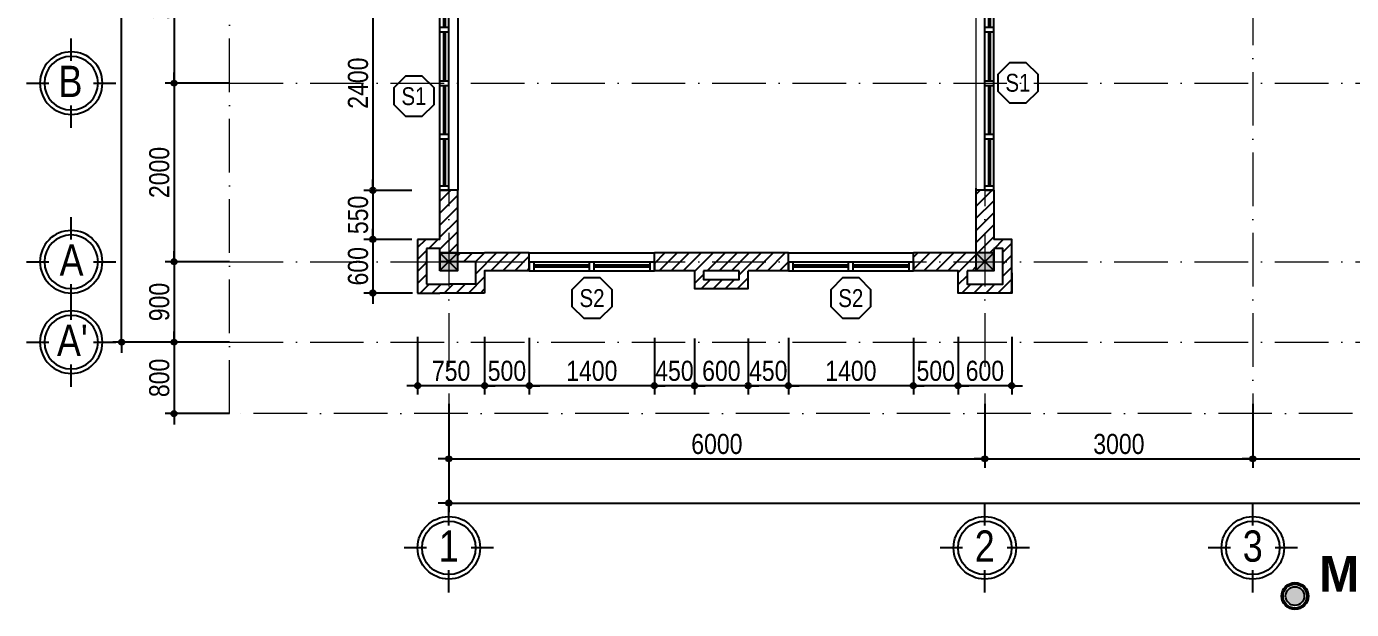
# Model space of a CAD drawing. Header units: millimetres. Extents: x 1201 to 176852, y 279 to 65351.
# Drawn here: x 70241 to 85073, y 18615 to 25143 of the extents above; entities that cross this region are included whole.
import ezdxf
from ezdxf.enums import TextEntityAlignment as Align

# ---------------------------------------------------------------- set-up
doc = ezdxf.new("R2010")
doc.units = ezdxf.units.MM
doc.linetypes.add('ACAD_ISO10W100', pattern=[18, 12, -3, 0, -3])
for name, color, linetype in [('009', 251, 'Continuous'), ('DIM', 1, 'Continuous'), ('DOOR', 20, 'Continuous'), ('MEDIUM', 2, 'Continuous'), ('TAGS', 60, 'Continuous'), ('TEXT', 7, 'Continuous'), ('TUONG', 131, 'Continuous'), ('WALL', 4, 'Continuous')]:
    doc.layers.add(name, color=color, linetype=linetype)
doc.layers.add('NET-THAY', color=2, linetype='Continuous', lineweight=13)
doc.layers.add('TRUC', color=24, linetype='Continuous', lineweight=0)
doc.styles.add('HEL-CONDENSE', font='')
doc.styles.add('SWISS-CONDENSE', font='')
doc.styles.add('VNI-HELVE-CONDENSEN', font='')
doc.styles.get('HEL-CONDENSE').set_extended_font_data('VNI-Helve-Condense')
doc.styles.get('SWISS-CONDENSE').set_extended_font_data('VNI-Swiss-Condense')
doc.styles.get('VNI-HELVE-CONDENSEN').set_extended_font_data('VNI-Helve-Condense')
doc.dimstyles.new('D100', dxfattribs={"dimtxt": 225, "dimasz": 1.2, "dimexe": 100, "dimexo": 0, "dimgap": 50, "dimtad": 1, "dimdec": 0, "dimzin": 13, "dimdsep": 46, "dimtxsty": 'HEL-CONDENSE', "dimblk": 'D50', "dimcen": 0, "dimclrd": 1, "dimclre": 1, "dimclrt": 7, "dimadec": 0, "dimazin": 0, "dimtfac": 1, "dimtdec": 0, "dimtmove": 0, "dimatfit": 3, "dimldrblk": 'D50', "dimfxl": 1, "dimtolj": 1, "dimtzin": 13, "dimarcsym": 0})

# ---------------------------------------------------------------- blocks, each defined once
blk = doc.blocks.new('s11')
at = {"layer": 'DOOR'}
for p, q in [((0, 0), (0, -100)), ((1400, 0), (0, 0)), ((50, 0), (50, -100)), ((1350, 0), (1350, -100)), ((1400, 0), (1400, -100)), ((1400, -100), (0, -100))]:
    blk.add_line(p, q, dxfattribs=at)
at = {"layer": 'DOOR', "linetype": 'ByBlock', "lineweight": -2}
for p, q in [((675, -100), (675, 0)), ((725, -100), (725, 0))]:
    blk.add_line(p, q, dxfattribs=at)
at = {"layer": 'DOOR', "color": 251}
for p, q in [((50, -40), (675, -40)), ((50, -60), (675, -60)), ((725, -40), (1350, -40)), ((725, -60), (1350, -60))]:
    blk.add_line(p, q, dxfattribs=at)
blk = doc.blocks.new('A$C1CA434F2')
at = {"layer": 'DOOR'}
for p, q in [((-289, -309), (-289, -409)), ((-289, -309), (2111, -309)), ((-289, -409), (2111, -409)), ((-239, -309), (-239, -409)), ((886, -309), (886, -409)), ((936, -309), (936, -409)), ((1486, -309), (1486, -409)), ((1536, -309), (1536, -409)), ((2061, -309), (2061, -409)), ((2111, -309), (2111, -409))]:
    blk.add_line(p, q, dxfattribs=at)
at = {"layer": 'DOOR', "color": 251}
for p, q in [((285, -349), (-239, -349)), ((285, -369), (-239, -369)), ((886, -349), (335, -349)), ((886, -369), (335, -369)), ((1486, -349), (936, -349)), ((1486, -369), (936, -369)), ((2061, -349), (1536, -349)), ((2061, -369), (1536, -369))]:
    blk.add_line(p, q, dxfattribs=at)
at = {"layer": 'DOOR', "linetype": 'ByBlock', "lineweight": -2}
for p, q in [((285, -409), (285, -309)), ((335, -409), (335, -309))]:
    blk.add_line(p, q, dxfattribs=at)
blk = doc.blocks.new('D50')
at = {"layer": 'DIM'}
blk.add_hatch(color=256, dxfattribs=at).paths.add_polyline_path([(25, 0, 1), (-25, 0, 1)])
blk.add_line((25, 0), (100, 0), dxfattribs=at)
blk.add_circle((0, 0), 25, dxfattribs=at)
blk = doc.blocks.new('*D1180')
at = {"layer": 'DEFPOINTS', "color": 0, "transparency": 16777216}
for p in [(74969, 20917), (80969, 20917), (80969, 20302)]:
    blk.add_point(p, dxfattribs=at)
at = {"layer": 'DIM', "color": 1, "lineweight": -2, "transparency": 16777216}
for p, q in [((74969, 20917), (74969, 20202)), ((80969, 20917), (80969, 20202)), ((74970, 20302), (80968, 20302))]:
    blk.add_line(p, q, dxfattribs=at)
at = {"layer": 'DIM', "color": 1, "lineweight": -2, "transparency": 16777216, "xscale": 1.199999999999999, "yscale": 1.199999999999999, "zscale": 1.199999999999999, "rotation": 180}
blk.add_blockref('D50', (74969, 20302), dxfattribs=at)
at = {"layer": 'DIM', "color": 1, "lineweight": -2, "transparency": 16777216, "xscale": 1.199999999999999, "yscale": 1.199999999999999, "zscale": 1.199999999999999}
blk.add_blockref('D50', (80969, 20302), dxfattribs=at)
at = {"layer": 'DIM', "color": 7, "transparency": 16777216, "insert": (77969, 20467), "char_height": 225, "attachment_point": 5, "style": 'HEL-CONDENSE'}
blk.add_mtext('\\A1;6000', dxfattribs=at)
blk = doc.blocks.new('*D1181')
at = {"layer": 'DEFPOINTS', "color": 0, "transparency": 16777216}
for p in [(80969, 20917), (83969, 20917), (83969, 20302)]:
    blk.add_point(p, dxfattribs=at)
at = {"layer": 'DIM', "color": 1, "lineweight": -2, "transparency": 16777216}
for p, q in [((80969, 20917), (80969, 20202)), ((83969, 20917), (83969, 20202)), ((80970, 20302), (83968, 20302))]:
    blk.add_line(p, q, dxfattribs=at)
at = {"layer": 'DIM', "color": 1, "lineweight": -2, "transparency": 16777216, "xscale": 1.199999999999999, "yscale": 1.199999999999999, "zscale": 1.199999999999999, "rotation": 180}
blk.add_blockref('D50', (80969, 20302), dxfattribs=at)
at = {"layer": 'DIM', "color": 1, "lineweight": -2, "transparency": 16777216, "xscale": 1.199999999999999, "yscale": 1.199999999999999, "zscale": 1.199999999999999}
blk.add_blockref('D50', (83969, 20302), dxfattribs=at)
at = {"layer": 'DIM', "color": 7, "transparency": 16777216, "insert": (82469, 20467), "char_height": 225, "attachment_point": 5, "style": 'HEL-CONDENSE'}
blk.add_mtext('\\A1;3000', dxfattribs=at)
blk = doc.blocks.new('*D1182')
at = {"layer": 'DEFPOINTS', "color": 0, "transparency": 16777216}
for p in [(83969, 20917), (89469, 20917), (89469, 20302)]:
    blk.add_point(p, dxfattribs=at)
at = {"layer": 'DIM', "color": 1, "lineweight": -2, "transparency": 16777216}
for p, q in [((83969, 20917), (83969, 20202)), ((89469, 20917), (89469, 20202)), ((83970, 20302), (89468, 20302))]:
    blk.add_line(p, q, dxfattribs=at)
at = {"layer": 'DIM', "color": 1, "lineweight": -2, "transparency": 16777216, "xscale": 1.199999999999999, "yscale": 1.199999999999999, "zscale": 1.199999999999999, "rotation": 180}
blk.add_blockref('D50', (83969, 20302), dxfattribs=at)
at = {"layer": 'DIM', "color": 1, "lineweight": -2, "transparency": 16777216, "xscale": 1.199999999999999, "yscale": 1.199999999999999, "zscale": 1.199999999999999}
blk.add_blockref('D50', (89469, 20302), dxfattribs=at)
at = {"layer": 'DIM', "color": 7, "transparency": 16777216, "insert": (86719, 20467), "char_height": 225, "attachment_point": 5, "style": 'HEL-CONDENSE'}
blk.add_mtext('\\A1;5500', dxfattribs=at)
blk = doc.blocks.new('*D1187')
at = {"layer": 'DEFPOINTS', "color": 0, "transparency": 16777216}
for p in [(74969, 20917), (107969, 20917), (107969, 19806)]:
    blk.add_point(p, dxfattribs=at)
at = {"layer": 'DIM', "color": 1, "lineweight": -2, "transparency": 16777216}
for p, q in [((74969, 20917), (74969, 19706)), ((107969, 20917), (107969, 19706)), ((74970, 19806), (107968, 19806))]:
    blk.add_line(p, q, dxfattribs=at)
at = {"layer": 'DIM', "color": 1, "lineweight": -2, "transparency": 16777216, "xscale": 1.199999999999999, "yscale": 1.199999999999999, "zscale": 1.199999999999999, "rotation": 180}
blk.add_blockref('D50', (74969, 19806), dxfattribs=at)
at = {"layer": 'DIM', "color": 1, "lineweight": -2, "transparency": 16777216, "xscale": 1.199999999999999, "yscale": 1.199999999999999, "zscale": 1.199999999999999}
blk.add_blockref('D50', (107969, 19806), dxfattribs=at)
at = {"layer": 'DIM', "color": 7, "transparency": 16777216, "insert": (91469, 19971), "char_height": 225, "attachment_point": 5, "style": 'HEL-CONDENSE'}
blk.add_mtext('\\A1;33000', dxfattribs=at)
blk = doc.blocks.new('A$C206177D3')
at = {"layer": 'TAGS', "ltscale": 1000}
for p, q in [((-37, 240), (-37, 490)), ((-287, -10), (-537, -10)), ((463, -10), (213, -10)), ((-37, -510), (-37, -260))]:
    blk.add_line(p, q, dxfattribs=at)
blk.add_circle((-37, -10), 350, dxfattribs=at)
at = {"layer": 'TAGS', "color": 254, "ltscale": 1000}
blk.add_circle((-37, -10), 300, dxfattribs=at)
at = {"layer": 'TAGS', "ltscale": 1000, "style": 'VNI-HELVE-CONDENSEN'}
blk.add_attdef('A', text='', height=350, dxfattribs=at).set_placement((-38, -166), align=Align.CENTER)
blk = doc.blocks.new('*D1191')
at = {"layer": 'DEFPOINTS', "color": 0, "transparency": 16777216}
for p in [(72515, 26508), (71893, 24508), (72515, 24508)]:
    blk.add_point(p, dxfattribs=at)
at = {"layer": 'DIM', "color": 1, "lineweight": -2, "transparency": 16777216}
for p, q in [((72515, 26508), (71793, 26508)), ((71893, 26507), (71893, 24510)), ((72515, 24508), (71793, 24508))]:
    blk.add_line(p, q, dxfattribs=at)
at = {"layer": 'DIM', "color": 1, "lineweight": -2, "transparency": 16777216, "xscale": 1.199999999999999, "yscale": 1.199999999999999, "zscale": 1.199999999999999}
for p, rotation in [((71893, 26508), 90), ((71893, 24508), 270)]:
    blk.add_blockref('D50', p, dxfattribs=dict(at, rotation=rotation))
at = {"layer": 'DIM', "color": 7, "transparency": 16777216, "insert": (71728, 25508), "char_height": 225, "attachment_point": 5, "rotation": 90, "style": 'HEL-CONDENSE'}
blk.add_mtext('\\A1;2000', dxfattribs=at)
blk = doc.blocks.new('*D1192')
at = {"layer": 'DEFPOINTS', "color": 0, "transparency": 16777216}
for p in [(71306, 36508), (72515, 36508), (72515, 21608)]:
    blk.add_point(p, dxfattribs=at)
at = {"layer": 'DIM', "color": 1, "lineweight": -2, "transparency": 16777216}
for p, q in [((72515, 36508), (71206, 36508)), ((71306, 21610), (71306, 36507)), ((72515, 21608), (71206, 21608))]:
    blk.add_line(p, q, dxfattribs=at)
at = {"layer": 'DIM', "color": 1, "lineweight": -2, "transparency": 16777216, "xscale": 1.199999999999999, "yscale": 1.199999999999999, "zscale": 1.199999999999999}
for p, rotation in [((71306, 36508), 90), ((71306, 21608), 270)]:
    blk.add_blockref('D50', p, dxfattribs=dict(at, rotation=rotation))
at = {"layer": 'DIM', "color": 7, "transparency": 16777216, "insert": (71141, 29058), "char_height": 225, "attachment_point": 5, "rotation": 90, "style": 'HEL-CONDENSE'}
blk.add_mtext('\\A1;14900', dxfattribs=at)
blk = doc.blocks.new('*D1193')
at = {"layer": 'DEFPOINTS', "color": 0, "transparency": 16777216}
for p in [(72515, 24508), (71893, 22508), (72515, 22508)]:
    blk.add_point(p, dxfattribs=at)
at = {"layer": 'DIM', "color": 1, "lineweight": -2, "transparency": 16777216}
for p, q in [((72515, 24508), (71793, 24508)), ((71893, 24507), (71893, 22510)), ((72515, 22508), (71793, 22508))]:
    blk.add_line(p, q, dxfattribs=at)
at = {"layer": 'DIM', "color": 1, "lineweight": -2, "transparency": 16777216, "xscale": 1.199999999999999, "yscale": 1.199999999999999, "zscale": 1.199999999999999}
for p, rotation in [((71893, 24508), 90), ((71893, 22508), 270)]:
    blk.add_blockref('D50', p, dxfattribs=dict(at, rotation=rotation))
at = {"layer": 'DIM', "color": 7, "transparency": 16777216, "insert": (71728, 23508), "char_height": 225, "attachment_point": 5, "rotation": 90, "style": 'HEL-CONDENSE'}
blk.add_mtext('\\A1;2000', dxfattribs=at)
blk = doc.blocks.new('*D1194')
at = {"layer": 'DEFPOINTS', "color": 0, "transparency": 16777216}
for p in [(72515, 22508), (71893, 21608), (72515, 21608)]:
    blk.add_point(p, dxfattribs=at)
at = {"layer": 'DIM', "color": 1, "lineweight": -2, "transparency": 16777216}
for p, q in [((72515, 22508), (71793, 22508)), ((71893, 22507), (71893, 21610)), ((72515, 21608), (71793, 21608))]:
    blk.add_line(p, q, dxfattribs=at)
at = {"layer": 'DIM', "color": 1, "lineweight": -2, "transparency": 16777216, "xscale": 1.199999999999999, "yscale": 1.199999999999999, "zscale": 1.199999999999999}
for p, rotation in [((71893, 22508), 90), ((71893, 21608), 270)]:
    blk.add_blockref('D50', p, dxfattribs=dict(at, rotation=rotation))
at = {"layer": 'DIM', "color": 7, "transparency": 16777216, "insert": (71728, 22058), "char_height": 225, "attachment_point": 5, "rotation": 90, "style": 'HEL-CONDENSE'}
blk.add_mtext('\\A1;900', dxfattribs=at)
blk = doc.blocks.new('A$C225A2996')
at = {"layer": 'WALL'}
blk.add_hatch(color=4, dxfattribs=at).paths.add_polyline_path([(531, 82), (731, 82), (731, 282), (531, 282)])
at = {"layer": 'WALL', "color": 4}
for p, q in [((531, 282), (731, 82)), ((531, 82), (731, 282))]:
    blk.add_line(p, q, dxfattribs=at)
blk.add_lwpolyline([(531, 82), (731, 82), (731, 282), (531, 282)], close=True, dxfattribs=at)
blk = doc.blocks.new('KH-CUADI')
at = {"layer": 'TAGS'}
blk.add_lwpolyline([(-124, 300), (-300, 124), (-300, -124), (-124, -300), (124, -300), (300, -124), (300, 124), (124, 300)], close=True, dxfattribs=at)
at = {"layer": 'TAGS', "style": 'VNI-HELVE-CONDENSEN'}
blk.add_attdef('D', text='', height=300, dxfattribs=at).set_placement((0, 0), align=Align.MIDDLE)
blk = doc.blocks.new('*D987')
at = {"layer": 'DEFPOINTS', "color": 0, "transparency": 16777216}
for p in [(72515, 21608), (71893, 20808), (72515, 20808)]:
    blk.add_point(p, dxfattribs=at)
at = {"layer": 'DIM', "color": 1, "lineweight": -2, "transparency": 16777216}
for p, q in [((72515, 21608), (71793, 21608)), ((71893, 21607), (71893, 20810)), ((72515, 20808), (71793, 20808))]:
    blk.add_line(p, q, dxfattribs=at)
at = {"layer": 'DIM', "color": 1, "lineweight": -2, "transparency": 16777216, "xscale": 1.199999999999999, "yscale": 1.199999999999999, "zscale": 1.199999999999999}
for p, rotation in [((71893, 21608), 90), ((71893, 20808), 270)]:
    blk.add_blockref('D50', p, dxfattribs=dict(at, rotation=rotation))
at = {"layer": 'DIM', "color": 7, "transparency": 16777216, "insert": (71728, 21208), "char_height": 225, "attachment_point": 5, "rotation": 90, "style": 'HEL-CONDENSE'}
blk.add_mtext('\\A1;800', dxfattribs=at)
blk = doc.blocks.new('*D1077')
at = {"layer": 'DEFPOINTS', "color": 0, "transparency": 16777216}
for p in [(80669, 21669), (81269, 21669), (80669, 21121)]:
    blk.add_point(p, dxfattribs=at)
at = {"layer": 'DIM', "color": 1, "lineweight": -2, "transparency": 16777216}
for p, q in [((80669, 21669), (80669, 21021)), ((81269, 21669), (81269, 21021)), ((81268, 21121), (80670, 21121))]:
    blk.add_line(p, q, dxfattribs=at)
at = {"layer": 'DIM', "color": 1, "lineweight": -2, "transparency": 16777216, "xscale": 1.199999999999999, "yscale": 1.199999999999999, "zscale": 1.199999999999999, "rotation": 180}
blk.add_blockref('D50', (80669, 21121), dxfattribs=at)
at = {"layer": 'DIM', "color": 1, "lineweight": -2, "transparency": 16777216, "xscale": 1.199999999999999, "yscale": 1.199999999999999, "zscale": 1.199999999999999}
blk.add_blockref('D50', (81269, 21121), dxfattribs=at)
at = {"layer": 'DIM', "color": 7, "transparency": 16777216, "insert": (80969, 21286), "char_height": 225, "attachment_point": 5, "style": 'HEL-CONDENSE'}
blk.add_mtext('\\A1;600', dxfattribs=at)
blk = doc.blocks.new('*D1078')
at = {"layer": 'DEFPOINTS', "color": 0, "transparency": 16777216}
for p in [(80169, 21656), (80669, 21669), (80169, 21121)]:
    blk.add_point(p, dxfattribs=at)
at = {"layer": 'DIM', "color": 1, "lineweight": -2, "transparency": 16777216}
for p, q in [((80169, 21656), (80169, 21021)), ((80669, 21669), (80669, 21021)), ((80668, 21121), (80170, 21121))]:
    blk.add_line(p, q, dxfattribs=at)
at = {"layer": 'DIM', "color": 1, "lineweight": -2, "transparency": 16777216, "xscale": 1.199999999999999, "yscale": 1.199999999999999, "zscale": 1.199999999999999, "rotation": 180}
blk.add_blockref('D50', (80169, 21121), dxfattribs=at)
at = {"layer": 'DIM', "color": 1, "lineweight": -2, "transparency": 16777216, "xscale": 1.199999999999999, "yscale": 1.199999999999999, "zscale": 1.199999999999999}
blk.add_blockref('D50', (80669, 21121), dxfattribs=at)
at = {"layer": 'DIM', "color": 7, "transparency": 16777216, "insert": (80419, 21286), "char_height": 225, "attachment_point": 5, "style": 'HEL-CONDENSE'}
blk.add_mtext('\\A1;500', dxfattribs=at)
blk = doc.blocks.new('*D1079')
at = {"layer": 'DEFPOINTS', "color": 0, "transparency": 16777216}
for p in [(78769, 21656), (80169, 21656), (78769, 21121)]:
    blk.add_point(p, dxfattribs=at)
at = {"layer": 'DIM', "color": 1, "lineweight": -2, "transparency": 16777216}
for p, q in [((78769, 21656), (78769, 21021)), ((80169, 21656), (80169, 21021)), ((80168, 21121), (78770, 21121))]:
    blk.add_line(p, q, dxfattribs=at)
at = {"layer": 'DIM', "color": 1, "lineweight": -2, "transparency": 16777216, "xscale": 1.199999999999999, "yscale": 1.199999999999999, "zscale": 1.199999999999999, "rotation": 180}
blk.add_blockref('D50', (78769, 21121), dxfattribs=at)
at = {"layer": 'DIM', "color": 1, "lineweight": -2, "transparency": 16777216, "xscale": 1.199999999999999, "yscale": 1.199999999999999, "zscale": 1.199999999999999}
blk.add_blockref('D50', (80169, 21121), dxfattribs=at)
at = {"layer": 'DIM', "color": 7, "transparency": 16777216, "insert": (79469, 21286), "char_height": 225, "attachment_point": 5, "style": 'HEL-CONDENSE'}
blk.add_mtext('\\A1;1400', dxfattribs=at)
blk = doc.blocks.new('*D1080')
at = {"layer": 'DEFPOINTS', "color": 0, "transparency": 16777216}
for p in [(78769, 21656), (78319, 21650), (78319, 21121)]:
    blk.add_point(p, dxfattribs=at)
at = {"layer": 'DIM', "color": 1, "lineweight": -2, "transparency": 16777216}
for p, q in [((78769, 21656), (78769, 21021)), ((78319, 21650), (78319, 21021)), ((78768, 21121), (78320, 21121))]:
    blk.add_line(p, q, dxfattribs=at)
at = {"layer": 'DIM', "color": 1, "lineweight": -2, "transparency": 16777216, "xscale": 1.199999999999999, "yscale": 1.199999999999999, "zscale": 1.199999999999999, "rotation": 180}
blk.add_blockref('D50', (78319, 21121), dxfattribs=at)
at = {"layer": 'DIM', "color": 1, "lineweight": -2, "transparency": 16777216, "xscale": 1.199999999999999, "yscale": 1.199999999999999, "zscale": 1.199999999999999}
blk.add_blockref('D50', (78769, 21121), dxfattribs=at)
at = {"layer": 'DIM', "color": 7, "transparency": 16777216, "insert": (78544, 21286), "char_height": 225, "attachment_point": 5, "style": 'HEL-CONDENSE'}
blk.add_mtext('\\A1;450', dxfattribs=at)
blk = doc.blocks.new('*D1081')
at = {"layer": 'DEFPOINTS', "color": 0, "transparency": 16777216}
for p in [(77719, 21650), (78319, 21650), (77719, 21121)]:
    blk.add_point(p, dxfattribs=at)
at = {"layer": 'DIM', "color": 1, "lineweight": -2, "transparency": 16777216}
for p, q in [((77719, 21650), (77719, 21021)), ((78319, 21650), (78319, 21021)), ((78318, 21121), (77720, 21121))]:
    blk.add_line(p, q, dxfattribs=at)
at = {"layer": 'DIM', "color": 1, "lineweight": -2, "transparency": 16777216, "xscale": 1.199999999999999, "yscale": 1.199999999999999, "zscale": 1.199999999999999, "rotation": 180}
blk.add_blockref('D50', (77719, 21121), dxfattribs=at)
at = {"layer": 'DIM', "color": 1, "lineweight": -2, "transparency": 16777216, "xscale": 1.199999999999999, "yscale": 1.199999999999999, "zscale": 1.199999999999999}
blk.add_blockref('D50', (78319, 21121), dxfattribs=at)
at = {"layer": 'DIM', "color": 7, "transparency": 16777216, "insert": (78019, 21286), "char_height": 225, "attachment_point": 5, "style": 'HEL-CONDENSE'}
blk.add_mtext('\\A1;600', dxfattribs=at)
blk = doc.blocks.new('*D1082')
at = {"layer": 'DEFPOINTS', "color": 0, "transparency": 16777216}
for p in [(77269, 21656), (77719, 21650), (77269, 21121)]:
    blk.add_point(p, dxfattribs=at)
at = {"layer": 'DIM', "color": 1, "lineweight": -2, "transparency": 16777216}
for p, q in [((77269, 21656), (77269, 21021)), ((77719, 21650), (77719, 21021)), ((77718, 21121), (77270, 21121))]:
    blk.add_line(p, q, dxfattribs=at)
at = {"layer": 'DIM', "color": 1, "lineweight": -2, "transparency": 16777216, "xscale": 1.199999999999999, "yscale": 1.199999999999999, "zscale": 1.199999999999999, "rotation": 180}
blk.add_blockref('D50', (77269, 21121), dxfattribs=at)
at = {"layer": 'DIM', "color": 1, "lineweight": -2, "transparency": 16777216, "xscale": 1.199999999999999, "yscale": 1.199999999999999, "zscale": 1.199999999999999}
blk.add_blockref('D50', (77719, 21121), dxfattribs=at)
at = {"layer": 'DIM', "color": 7, "transparency": 16777216, "insert": (77494, 21286), "char_height": 225, "attachment_point": 5, "style": 'HEL-CONDENSE'}
blk.add_mtext('\\A1;450', dxfattribs=at)
blk = doc.blocks.new('*D1083')
at = {"layer": 'DEFPOINTS', "color": 0, "transparency": 16777216}
for p in [(75869, 21656), (77269, 21656), (75869, 21121)]:
    blk.add_point(p, dxfattribs=at)
at = {"layer": 'DIM', "color": 1, "lineweight": -2, "transparency": 16777216}
for p, q in [((75869, 21656), (75869, 21021)), ((77269, 21656), (77269, 21021)), ((77268, 21121), (75870, 21121))]:
    blk.add_line(p, q, dxfattribs=at)
at = {"layer": 'DIM', "color": 1, "lineweight": -2, "transparency": 16777216, "xscale": 1.199999999999999, "yscale": 1.199999999999999, "zscale": 1.199999999999999, "rotation": 180}
blk.add_blockref('D50', (75869, 21121), dxfattribs=at)
at = {"layer": 'DIM', "color": 1, "lineweight": -2, "transparency": 16777216, "xscale": 1.199999999999999, "yscale": 1.199999999999999, "zscale": 1.199999999999999}
blk.add_blockref('D50', (77269, 21121), dxfattribs=at)
at = {"layer": 'DIM', "color": 7, "transparency": 16777216, "insert": (76569, 21286), "char_height": 225, "attachment_point": 5, "style": 'HEL-CONDENSE'}
blk.add_mtext('\\A1;1400', dxfattribs=at)
blk = doc.blocks.new('*D1084')
at = {"layer": 'DEFPOINTS', "color": 0, "transparency": 16777216}
for p in [(75369, 21669), (75869, 21656), (75369, 21121)]:
    blk.add_point(p, dxfattribs=at)
at = {"layer": 'DIM', "color": 1, "lineweight": -2, "transparency": 16777216}
for p, q in [((75369, 21669), (75369, 21021)), ((75869, 21656), (75869, 21021)), ((75868, 21121), (75370, 21121))]:
    blk.add_line(p, q, dxfattribs=at)
at = {"layer": 'DIM', "color": 1, "lineweight": -2, "transparency": 16777216, "xscale": 1.199999999999999, "yscale": 1.199999999999999, "zscale": 1.199999999999999, "rotation": 180}
blk.add_blockref('D50', (75369, 21121), dxfattribs=at)
at = {"layer": 'DIM', "color": 1, "lineweight": -2, "transparency": 16777216, "xscale": 1.199999999999999, "yscale": 1.199999999999999, "zscale": 1.199999999999999}
blk.add_blockref('D50', (75869, 21121), dxfattribs=at)
at = {"layer": 'DIM', "color": 7, "transparency": 16777216, "insert": (75619, 21286), "char_height": 225, "attachment_point": 5, "style": 'HEL-CONDENSE'}
blk.add_mtext('\\A1;500', dxfattribs=at)
blk = doc.blocks.new('*D1085')
at = {"layer": 'DEFPOINTS', "color": 0, "transparency": 16777216}
for p in [(74619, 21669), (75369, 21669), (74619, 21121)]:
    blk.add_point(p, dxfattribs=at)
at = {"layer": 'DIM', "color": 1, "lineweight": -2, "transparency": 16777216}
for p, q in [((74619, 21669), (74619, 21021)), ((75369, 21669), (75369, 21021)), ((75368, 21121), (74620, 21121))]:
    blk.add_line(p, q, dxfattribs=at)
at = {"layer": 'DIM', "color": 1, "lineweight": -2, "transparency": 16777216, "xscale": 1.199999999999999, "yscale": 1.199999999999999, "zscale": 1.199999999999999, "rotation": 180}
blk.add_blockref('D50', (74619, 21121), dxfattribs=at)
at = {"layer": 'DIM', "color": 1, "lineweight": -2, "transparency": 16777216, "xscale": 1.199999999999999, "yscale": 1.199999999999999, "zscale": 1.199999999999999}
blk.add_blockref('D50', (75369, 21121), dxfattribs=at)
at = {"layer": 'DIM', "color": 7, "transparency": 16777216, "insert": (74994, 21286), "char_height": 225, "attachment_point": 5, "style": 'HEL-CONDENSE'}
blk.add_mtext('\\A1;750', dxfattribs=at)
blk = doc.blocks.new('*D1015')
at = {"layer": 'DEFPOINTS', "color": 0, "transparency": 16777216}
for p in [(74600, 25708), (74118, 23308), (74553, 23308)]:
    blk.add_point(p, dxfattribs=at)
at = {"layer": 'DIM', "color": 1, "lineweight": -2, "transparency": 16777216}
for p, q in [((74600, 25708), (74018, 25708)), ((74118, 25707), (74118, 23310)), ((74553, 23308), (74018, 23308))]:
    blk.add_line(p, q, dxfattribs=at)
at = {"layer": 'DIM', "color": 1, "lineweight": -2, "transparency": 16777216, "xscale": 1.199999999999999, "yscale": 1.199999999999999, "zscale": 1.199999999999999}
for p, rotation in [((74118, 25708), 90), ((74118, 23308), 270)]:
    blk.add_blockref('D50', p, dxfattribs=dict(at, rotation=rotation))
at = {"layer": 'DIM', "color": 7, "transparency": 16777216, "insert": (73953, 24508), "char_height": 225, "attachment_point": 5, "rotation": 90, "style": 'HEL-CONDENSE'}
blk.add_mtext('\\A1;2400', dxfattribs=at)
blk = doc.blocks.new('*D1016')
at = {"layer": 'DEFPOINTS', "color": 0, "transparency": 16777216}
for p in [(74553, 23308), (74118, 22758), (74553, 22758)]:
    blk.add_point(p, dxfattribs=at)
at = {"layer": 'DIM', "color": 1, "lineweight": -2, "transparency": 16777216}
for p, q in [((74553, 23308), (74018, 23308)), ((74118, 23307), (74118, 22760)), ((74553, 22758), (74018, 22758))]:
    blk.add_line(p, q, dxfattribs=at)
at = {"layer": 'DIM', "color": 1, "lineweight": -2, "transparency": 16777216, "xscale": 1.199999999999999, "yscale": 1.199999999999999, "zscale": 1.199999999999999}
for p, rotation in [((74118, 23308), 90), ((74118, 22758), 270)]:
    blk.add_blockref('D50', p, dxfattribs=dict(at, rotation=rotation))
at = {"layer": 'DIM', "color": 7, "transparency": 16777216, "insert": (73953, 23033), "char_height": 225, "attachment_point": 5, "rotation": 90, "style": 'HEL-CONDENSE'}
blk.add_mtext('\\A1;550', dxfattribs=at)
blk = doc.blocks.new('*D1017')
at = {"layer": 'DEFPOINTS', "color": 0, "transparency": 16777216}
for p in [(74553, 22758), (74118, 22158), (74562, 22158)]:
    blk.add_point(p, dxfattribs=at)
at = {"layer": 'DIM', "color": 1, "lineweight": -2, "transparency": 16777216}
for p, q in [((74553, 22758), (74018, 22758)), ((74118, 22757), (74118, 22160)), ((74562, 22158), (74018, 22158))]:
    blk.add_line(p, q, dxfattribs=at)
at = {"layer": 'DIM', "color": 1, "lineweight": -2, "transparency": 16777216, "xscale": 1.199999999999999, "yscale": 1.199999999999999, "zscale": 1.199999999999999}
for p, rotation in [((74118, 22758), 90), ((74118, 22158), 270)]:
    blk.add_blockref('D50', p, dxfattribs=dict(at, rotation=rotation))
at = {"layer": 'DIM', "color": 7, "transparency": 16777216, "insert": (73953, 22458), "char_height": 225, "attachment_point": 5, "rotation": 90, "style": 'HEL-CONDENSE'}
blk.add_mtext('\\A1;600', dxfattribs=at)

msp = doc.modelspace()

# ---------------------------------------------------------------- hatches: boundary and pattern name
at = {"layer": '009'}
h = msp.add_hatch(dxfattribs=at)
h.set_pattern_fill('ANSI31', color=256, scale=30, style=0)
h.set_pattern_definition([(45, (-1228036.16, -308637.74), (-67.351921, 67.351921), [])])
h.paths.add_polyline_path([(79469.008, 30608.429), (75069.008, 30608.429), (75069.008, 30508.429), (79469.008, 30508.429)])
h.paths.add_polyline_path([(80969.008, 30408.429), (80869.008, 30408.429), (80869.008, 26608.429), (80969.008, 26608.429)])
h.paths.add_polyline_path([(82869.008, 30608.429), (81069.008, 30608.429), (81069.008, 30508.429), (82869.008, 30508.429)])
h.paths.add_polyline_path([(84069.008, 30408.429), (83969.008, 30408.429), (83969.008, 26608.429), (84069.008, 26608.429)])
h.paths.add_polyline_path([(88069.008, 30608.429), (84069.008, 30608.429), (84069.008, 30508.429), (84869.008, 30508.429), (88069.008, 30508.429)])
h.paths.add_polyline_path([(83869.008, 26608.429), (83169.008, 26608.429), (83169.008, 26408.429), (83669.008, 26408.429), (83669.008, 26208.429), (84269.008, 26208.429), (84269.008, 26408.429), (84769.008, 26408.429), (84769.008, 26608.429), (84069.008, 26608.429), (84069.008, 26508.429), (84069.008, 26408.429), (84169.008, 26408.429), (84169.008, 26308.429), (83769.008, 26308.429), (83769.008, 26408.429), (83869.008, 26408.429)])
h.paths.add_polyline_path([(81769.008, 26608.429), (81069.008, 26608.429), (81069.008, 26408.429), (81769.008, 26408.429)])
h.paths.add_polyline_path([(81069.008, 26408.429), (80869.008, 26408.429), (80869.008, 25708.429), (81069.008, 25708.429)])
h.paths.add_polyline_path([(80869.008, 22608.429), (80169.008, 22608.429), (80169.008, 22408.429), (80669.008, 22408.429), (80669.008, 22158.429), (81269.008, 22158.429), (81269.008, 22758.429), (81069.008, 22758.429), (81069.008, 23308.429), (80869.008, 23308.429), (80869.008, 22608.429), (81069.008, 22608.429), (81069.008, 22658.429), (81169.008, 22658.429), (81169.008, 22258.429), (80769.008, 22258.429), (80769.008, 22408.429), (80869.008, 22408.429)])
h.paths.add_polyline_path([(78769.008, 22608.429), (77269.008, 22608.429), (77269.008, 22408.429), (77719.008, 22408.429), (77719.008, 22208.429), (78319.008, 22208.429), (78319.008, 22408.429), (78769.008, 22408.429)])
h.paths.add_polyline_path([(78219.008, 22408.429), (78219.008, 22308.429), (77819.008, 22308.429), (77819.008, 22408.429)], flags=17)
h.paths.add_polyline_path([(75069.008, 23308.429), (74869.008, 23308.429), (74869.008, 22758.429), (74619.008, 22758.429), (74619.008, 22158.429), (74869.008, 22158.429), (75369.008, 22158.429), (75369.008, 22408.429), (75869.008, 22408.429), (75869.008, 22608.429), (75369.008, 22608.429), (75069.008, 22608.429), (75069.008, 22508.429), (75269.008, 22508.429), (75269.008, 22258.429), (74969.008, 22258.429), (74719.008, 22258.429), (74719.008, 22658.429), (74869.008, 22658.429), (74869.008, 22608.429), (75069.008, 22608.429)])
h.paths.add_polyline_path([(75069.008, 26408.429), (74869.008, 26408.429), (74869.008, 26308.429), (74719.008, 26308.429), (74719.008, 26708.429), (74869.008, 26708.429), (74869.008, 26608.429), (75069.008, 26608.429), (75069.008, 27308.429), (74869.008, 27308.429), (74869.008, 26808.429), (74619.008, 26808.429), (74619.008, 26208.429), (74869.008, 26208.429), (74869.008, 25708.429), (75069.008, 25708.429)])
h.paths.add_polyline_path([(75069.008, 30408.429), (74869.008, 30408.429), (74869.008, 30308.429), (74719.008, 30308.429), (74719.008, 30708.429), (74869.008, 30708.429), (74869.008, 30608.429), (75069.008, 30608.429), (75069.008, 30808.429), (74869.008, 30808.429), (74619.008, 30808.429), (74619.008, 30208.429), (74869.008, 30208.429), (74869.008, 29708.429), (75069.008, 29708.429)])
h.paths.add_polyline_path([(75069.008, 33508.429), (75169.008, 33508.429), (75169.008, 33608.429), (75069.008, 33608.429), (75069.008, 34208.429), (74869.008, 34208.429), (74869.008, 32808.429), (74619.008, 32808.429), (74619.008, 32208.429), (74869.008, 32208.429), (75069.008, 32208.429), (75069.008, 32408.429), (74869.008, 32408.429), (74869.008, 32308.429), (74719.008, 32308.429), (74719.008, 32708.429), (74869.008, 32708.429), (74869.008, 32608.429), (75069.008, 32608.429), (75069.008, 32808.429)])
at = {"layer": 'DIM', "linetype": 'ByBlock'}
msp.add_hatch(color=1, dxfattribs=at).paths.add_polyline_path([(84544.447, 18765.374, 1), (84335.407, 18765.374, 1)])

# ---------------------------------------------------------------- linework, layer by layer
at = {"layer": 'MEDIUM'}
for p, q in [((75069.008, 25708.429, 6450), (75069.008, 23308.429, 6450)), ((75869.008, 22608.429, 6450), (77269.008, 22608.429, 6450)), ((78769.008, 22608.429, 6450), (80169.008, 22608.429, 6450))]:
    msp.add_line(p, q, dxfattribs=at)
at = {"layer": 'NET-THAY'}
msp.add_line((80869.008, 25708.429, 6450), (80869.008, 23308.429, 6450), dxfattribs=at)
at = {"layer": 'TEXT', "color": 7, "linetype": 'ByBlock'}
for radius in [150.491, 133.77, 104.52]:
    msp.add_circle((84439.927, 18765.374, 6450), radius, dxfattribs=at)
at = {"layer": 'TRUC', "linetype": 'ACAD_ISO10W100', "ltscale": 50, "elevation": 6450}
msp.add_lwpolyline([(72515.024, 37234.209), (110285.336, 37234.209), (110285.336, 20808.429), (72515.024, 20808.429)], close=True, dxfattribs=at)
for points in [[(74969.008, 37234.209), (74969.008, 20808.429)], [(80969.008, 37234.209), (80969.008, 20808.429)], [(80969.008, 37234.209), (80969.008, 20808.429)], [(83969.008, 37234.209), (83969.008, 20808.429)], [(72515.024, 24508.429), (110285.336, 24508.429)], [(72515.024, 22508.429), (110285.336, 22508.429)], [(72515.024, 21608.429), (110285.336, 21608.429)]]:
    msp.add_lwpolyline(points, dxfattribs=at)
at = {"layer": 'TUONG'}
for p, q in [((75069.008, 23308.429, 6450), (74869.008, 23308.429, 6450)), ((81069.008, 23308.429, 6450), (80869.008, 23308.429, 6450)), ((74869.008, 22608.429, 6450), (75369.008, 22608.429, 6450)), ((75869.008, 22408.429, 6450), (75869.008, 22608.429, 6450)), ((77269.008, 22408.429, 6450), (77269.008, 22608.429, 6450)), ((78769.008, 22408.429, 6450), (78769.008, 22608.429, 6450)), ((80169.008, 22408.429, 6450), (80169.008, 22608.429, 6450)), ((75269.008, 22258.429, 6450), (74969.008, 22258.429, 6450)), ((75369.008, 22158.429, 6450), (74869.008, 22158.429, 6450))]:
    msp.add_line(p, q, dxfattribs=at)
at = {"layer": 'TUONG', "color": 4}
for p, q in [((74869.008, 22758.429, 6450), (74619.008, 22758.429, 6450)), ((74619.008, 22758.429, 6450), (74619.008, 22158.429, 6450)), ((74869.008, 22658.429, 6450), (74719.008, 22658.429, 6450)), ((74719.008, 22658.429, 6450), (74719.008, 22258.429, 6450)), ((75269.008, 22508.429, 6450), (74869.008, 22508.429, 6450)), ((75269.008, 22258.429, 6450), (75269.008, 22508.429, 6450)), ((74719.008, 22258.429, 6450), (74969.008, 22258.429, 6450)), ((74619.008, 22158.429, 6450), (74869.008, 22158.429, 6450))]:
    msp.add_line(p, q, dxfattribs=at)
at = {"layer": 'TUONG', "elevation": 6450}
for points in [[(74869.008, 22758.429), (74869.008, 23308.429)], [(75069.008, 22583.429), (75069.008, 22583.429), (75069.008, 23308.429)], [(80869.008, 23333.429), (80869.008, 22608.429), (80169.008, 22608.429)], [(81069.008, 23308.429), (81069.008, 22758.429)], [(81269.008, 22158.429), (81269.008, 22758.429), (81069.008, 22758.429)], [(74869.008, 22408.429), (74869.008, 22408.429), (74869.008, 22658.429)], [(75869.008, 22608.429), (75369.008, 22608.429)], [(78769.008, 22608.429), (77269.008, 22608.429)], [(81069.008, 22658.429), (81069.008, 22408.429), (81069.008, 22408.429), (80769.008, 22408.429)], [(81169.008, 22258.429), (81169.008, 22658.429), (81069.008, 22658.429)], [(75869.008, 22408.429), (75369.008, 22408.429), (75369.008, 22158.429)], [(77719.008, 22408.429), (77269.008, 22408.429)], [(77719.008, 22408.429), (77719.008, 22208.429), (78319.008, 22208.429), (78319.008, 22408.429)], [(78219.008, 22408.429), (77819.008, 22408.429)], [(77819.008, 22408.429), (77819.008, 22308.429), (78219.008, 22308.429), (78219.008, 22408.429)], [(78769.008, 22408.429), (78319.008, 22408.429)], [(81269.008, 22383.429), (81269.008, 22158.429), (80669.008, 22158.429), (80669.008, 22408.429), (80169.008, 22408.429)], [(80769.008, 22408.429), (80769.008, 22258.429), (81169.008, 22258.429), (81169.008, 22258.429)]]:
    msp.add_lwpolyline(points, dxfattribs=at)

# ---------------------------------------------------------------- block references
at = {"layer": 'DOOR', "rotation": 90}
for p in [(74559.724, 23597.524, 6450), (80659.724, 23597.524, 6450)]:
    msp.add_blockref('A$C1CA434F2', p, dxfattribs=at)
at = {"layer": 'DOOR', "xscale": -1}
for p in [(77269.008, 22508.429, 6450), (80169.008, 22508.429, 6450)]:
    msp.add_blockref('s11', p, dxfattribs=at)
at = {"layer": 'TAGS', "ltscale": 1000}
ref = msp.add_blockref('A$C206177D3', (70704.43, 24518.283, 6450), dxfattribs=dict(at, xscale=-1))
ref.add_attrib('A', 'B', dxfattribs={"color": 7, "ltscale": 1000, "height": 350, "style": 'VNI-HELVE-CONDENSEN'}).set_placement((70733.401, 24352.645, 6450), align=Align.CENTER)
at = {"layer": 'TAGS', "linetype": 'Continuous'}
ref = msp.add_blockref('KH-CUADI', (81339.361, 24512.503, 6450), dxfattribs=dict(at, xscale=0.75, yscale=0.75, zscale=0.75, rotation=180))
ref.add_attrib('D', 'S1', dxfattribs={"color": 7, "height": 200, "style": 'VNI-HELVE-CONDENSEN'}).set_placement((81339.361, 24512.503, 6450), align=Align.MIDDLE)
ref = msp.add_blockref('KH-CUADI', (74578.32, 24362.503, 6450), dxfattribs=dict(at, xscale=0.75, yscale=0.75, zscale=0.75, rotation=180))
ref.add_attrib('D', 'S1', dxfattribs={"color": 7, "height": 200, "style": 'VNI-HELVE-CONDENSEN'}).set_placement((74578.32, 24362.503, 6450), align=Align.MIDDLE)
at = {"layer": 'TAGS', "ltscale": 1000}
ref = msp.add_blockref('A$C206177D3', (70704.43, 22518.283, 6450), dxfattribs=dict(at, xscale=-1))
ref.add_attrib('A', 'A', dxfattribs={"color": 7, "ltscale": 1000, "height": 350, "style": 'VNI-HELVE-CONDENSEN'}).set_placement((70745.534, 22352.645, 6450), align=Align.CENTER)
at = {"layer": 'TAGS', "linetype": 'Continuous'}
ref = msp.add_blockref('KH-CUADI', (76571.255, 22101.735, 6450), dxfattribs=dict(at, xscale=0.75, yscale=0.75, zscale=0.75, rotation=180))
ref.add_attrib('D', 'S2', dxfattribs={"color": 7, "height": 200, "style": 'VNI-HELVE-CONDENSEN'}).set_placement((76571.255, 22101.735, 6450), align=Align.MIDDLE)
ref = msp.add_blockref('KH-CUADI', (79467.78, 22101.735, 6450), dxfattribs=dict(at, xscale=0.75, yscale=0.75, zscale=0.75, rotation=180))
ref.add_attrib('D', 'S2', dxfattribs={"color": 7, "height": 200, "style": 'VNI-HELVE-CONDENSEN'}).set_placement((79467.78, 22101.735, 6450), align=Align.MIDDLE)
at = {"layer": 'TAGS', "ltscale": 1000}
ref = msp.add_blockref('A$C206177D3', (70704.43, 21618.283, 6450), dxfattribs=dict(at, xscale=-1))
ref.add_attrib('A', "A'", dxfattribs={"color": 7, "ltscale": 1000, "height": 350, "style": 'VNI-HELVE-CONDENSEN'}).set_placement((70754.607, 21452.645, 6450), align=Align.CENTER)
ref = msp.add_blockref('A$C206177D3', (75005.63, 19315.611, 6450), dxfattribs=at)
ref.add_attrib('A', '1', dxfattribs={"color": 7, "ltscale": 1000, "height": 350, "style": 'VNI-HELVE-CONDENSEN'}).set_placement((74967.326, 19149.973, 6450), align=Align.CENTER)
ref = msp.add_blockref('A$C206177D3', (81005.63, 19315.611, 6450), dxfattribs=at)
ref.add_attrib('A', '2', dxfattribs={"color": 7, "ltscale": 1000, "height": 350, "style": 'VNI-HELVE-CONDENSEN'}).set_placement((80967.326, 19149.973, 6450), align=Align.CENTER)
ref = msp.add_blockref('A$C206177D3', (84005.63, 19315.611, 6450), dxfattribs=at)
ref.add_attrib('A', '3', dxfattribs={"color": 7, "ltscale": 1000, "height": 350, "style": 'VNI-HELVE-CONDENSEN'}).set_placement((83967.326, 19149.973, 6450), align=Align.CENTER)
at = {"layer": 'TUONG', "color": 4}
for p in [(74337.618, 22326.796, 6450), (80337.618, 22326.796, 6450)]:
    msp.add_blockref('A$C225A2996', p, dxfattribs=at)

# ---------------------------------------------------------------- texts
at = {"layer": 'TEXT', "color": 7, "insert": (84712.357, 19214.206, 6450), "char_height": 400, "attachment_point": 1, "style": 'SWISS-CONDENSE'}
msp.add_mtext('{\\fVNI-Avo|b1|i0|c0|p2;MAËT BAÈNG LAÀU 2}', dxfattribs=at)

# ---------------------------------------------------------------- dimensions: what is measured, and where the dimension line sits
at = {"layer": 'DIM'}
for p1, p2, distance, picture, middle in [((72515.024, 21608.429, 6450), (72515.024, 36508.429, 6450), 1209.184, '*D1192', (71140.94, 29058.429, 6450)), ((74969.008, 20917.068, 6450), (80969.008, 20917.068, 6450), -615.136, '*D1180', (77969.008, 20466.832, 6450)), ((74969.008, 20917.068, 6450), (107969.008, 20917.068, 6450), -1111.311, '*D1187', (91469.008, 19970.658, 6450))]:
    dim = msp.add_aligned_dim(p1=p1, p2=p2, distance=distance, dimstyle='D100', dxfattribs=at)
    dim.commit()
    dim.dimension.update_dxf_attribs({"geometry": picture, "text_midpoint": middle})
for base, p1, p2, angle, picture, middle in [((71893.164, 24508.429, 6450), (72515.024, 26508.429, 6450), (72515.024, 24508.429, 6450), 90, '*D1191', (71728.264, 25508.429, 6450)), ((74117.699, 23308.429, 6450), (74600.409, 25708.429, 6450), (74553.454, 23308.429, 6450), 90, '*D1015', (73952.799, 24508.429, 6450)), ((71893.164, 22508.429, 6450), (72515.024, 24508.429, 6450), (72515.024, 22508.429, 6450), 90, '*D1193', (71728.264, 23508.429, 6450)), ((74117.699, 22758.429, 6450), (74553.454, 23308.429, 6450), (74553.454, 22758.429, 6450), 90, '*D1016', (73952.799, 23033.429, 6450)), ((74117.699, 22158.429, 6450), (74553.454, 22758.429, 6450), (74561.623, 22158.429, 6450), 90, '*D1017', (73952.799, 22458.429, 6450)), ((71893.164, 21608.429, 6450), (72515.024, 22508.429, 6450), (72515.024, 21608.429, 6450), 90, '*D1194', (71728.264, 22058.429, 6450)), ((71893.164, 20808.429, 6450), (72515.024, 21608.429, 6450), (72515.024, 20808.429, 6450), 90, '*D987', (71728.264, 21208.429, 6450)), ((74619.008, 21120.836, 6450), (75369.008, 21668.782, 6450), (74619.008, 21668.782, 6450), 180, '*D1085', (74994.008, 21285.736, 6450)), ((75869.008, 21120.836, 6450), (77269.008, 21656.352, 6450), (75869.008, 21656.352, 6450), 180, '*D1083', (76569.008, 21285.736, 6450)), ((78769.008, 21120.836, 6450), (80169.008, 21656.352, 6450), (78769.008, 21656.352, 6450), 180, '*D1079', (79469.008, 21285.736, 6450)), ((77719.008, 21120.836, 6450), (78319.008, 21649.629, 6450), (77719.008, 21649.629, 6450), 180, '*D1081', (78019.008, 21285.736, 6450)), ((83969.008, 20301.932, 6450), (80969.008, 20917.068, 6450), (83969.008, 20917.068, 6450), 180, '*D1181', (82469.008, 20466.832, 6450)), ((89469.008, 20301.932, 6450), (83969.008, 20917.068, 6450), (89469.008, 20917.068, 6450), 180, '*D1182', (86719.008, 20466.832, 6450))]:
    dim = msp.add_linear_dim(base=base, p1=p1, p2=p2, angle=angle, dimstyle='D100', override={"dimtmove": 1}, dxfattribs=at)
    dim.commit()
    dim.dimension.update_dxf_attribs({"geometry": picture, "text_midpoint": middle})
for base, p1, p2, picture, middle in [((75369.008, 21120.836, 6450), (75869.008, 21656.352, 6450), (75369.008, 21668.782, 6450), '*D1084', (75619.008, 21120.836, 6450)), ((77269.008, 21120.836, 6450), (77719.008, 21649.629, 6450), (77269.008, 21656.352, 6450), '*D1082', (77494.008, 21120.836, 6450)), ((78319.008, 21120.836, 6450), (78769.008, 21656.352, 6450), (78319.008, 21649.629, 6450), '*D1080', (78544.008, 21120.836, 6450)), ((80169.008, 21120.836, 6450), (80669.008, 21668.782, 6450), (80169.008, 21656.352, 6450), '*D1078', (80419.008, 21120.836, 6450))]:
    dim = msp.add_linear_dim(base=base, p1=p1, p2=p2, angle=180, dimstyle='D100', override={"dimtmove": 1}, dxfattribs=at)
    dim.commit()
    dim.dimension.update_dxf_attribs({"geometry": picture, "text_midpoint": middle, "dimtype": 160})
dim = msp.add_linear_dim(base=(80669.008, 21120.836, 6450), p1=(81269.008, 21668.782, 6450), p2=(80669.008, 21668.782, 6450), angle=180, dimstyle='D100', dxfattribs=at)
dim.commit()
dim.dimension.update_dxf_attribs({"geometry": '*D1077', "text_midpoint": (80969.008, 21285.736, 6450)})

doc.saveas('drawing.dxf')
